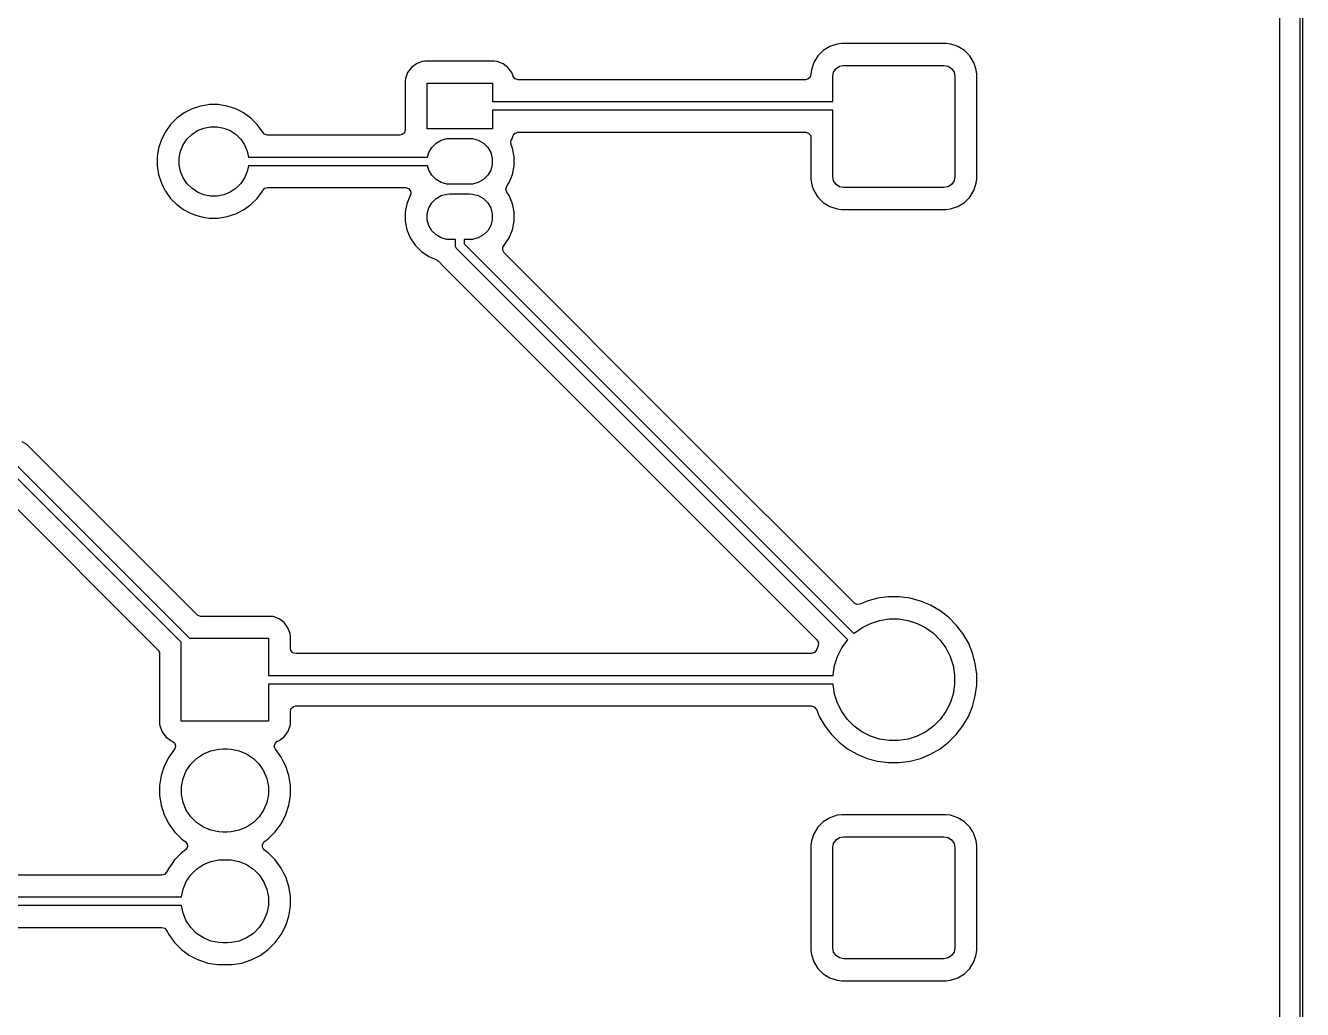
# Model space of a CAD drawing. Extents: x 4.07 to 10.8, y -5 to -0.8.
# Drawn here: x 9.648 to 10.801, y -4.034 to -3.145 of the extents above; entities that cross this region are included whole.
import ezdxf

# ---------------------------------------------------------------- set-up
doc = ezdxf.new("R2010")
doc.units = 0
doc.header["$MEASUREMENT"] = 0
doc.layers.add('BLACK', color=7, linetype='CONTINUOUS')

msp = doc.modelspace()

# ---------------------------------------------------------------- linework, layer by layer
at = {"layer": 'BLACK', "linetype": 'CONTINUOUS'}
for p, q in [((10.799, -4.999), (10.799, -0.801)), ((10.801, -0.8), (10.801, -5)), ((10.7803, -0.8246), (10.7803, -4.9754)), ((10.3683, -3.1679), (10.3634, -3.1728)), ((10.3742, -3.1643), (10.3683, -3.1679)), ((10.3683, -3.1679), (10.3683, -3.1679)), ((10.3807, -3.1621), (10.3742, -3.1643)), ((10.3742, -3.1643), (10.3742, -3.1643)), ((10.3848, -3.1617), (10.3807, -3.1621)), ((10.3807, -3.1621), (10.3807, -3.1621)), ((10.4792, -3.1617), (10.3848, -3.1617)), ((10.3848, -3.1617), (10.3848, -3.1617)), ((10.4833, -3.1621), (10.4792, -3.1617)), ((10.4792, -3.1617), (10.4792, -3.1617)), ((10.4866, -3.1632), (10.4833, -3.1621)), ((10.4833, -3.1621), (10.4833, -3.1621)), ((10.4898, -3.1643), (10.4866, -3.1632)), ((10.4957, -3.1679), (10.4898, -3.1643)), ((10.4898, -3.1643), (10.4898, -3.1643)), ((10.5006, -3.1728), (10.4957, -3.1679)), ((10.4957, -3.1679), (10.4957, -3.1679)), ((10.0009, -3.1799), (9.9964, -3.1833)), ((10.0062, -3.1779), (10.0009, -3.1799)), ((10.0009, -3.1799), (10.0009, -3.1799)), ((10.0086, -3.1776), (10.0062, -3.1779)), ((10.0714, -3.1776), (10.0086, -3.1776)), ((10.0086, -3.1776), (10.0086, -3.1776)), ((10.0738, -3.1779), (10.0714, -3.1776)), ((10.0714, -3.1776), (10.0714, -3.1776)), ((10.0714, -3.1776), (10.0714, -3.1776)), ((10.0714, -3.1776), (10.0714, -3.1776)), ((10.0791, -3.1799), (10.0738, -3.1779)), ((10.0738, -3.1779), (10.0738, -3.1779)), ((10.0836, -3.1833), (10.0791, -3.1799)), ((10.0791, -3.1799), (10.0791, -3.1799)), ((10.3598, -3.1787), (10.3576, -3.1853)), ((10.3634, -3.1728), (10.3598, -3.1787)), ((10.3598, -3.1787), (10.3598, -3.1787)), ((10.3634, -3.1728), (10.3634, -3.1728)), ((10.3798, -3.1843), (10.383, -3.1822)), ((10.383, -3.1822), (10.3867, -3.1814)), ((10.3867, -3.1814), (10.4773, -3.1814)), ((10.4773, -3.1814), (10.481, -3.1822)), ((10.481, -3.1822), (10.4842, -3.1843)), ((10.504, -3.1784), (10.5006, -3.1728)), ((10.5006, -3.1728), (10.5006, -3.1728)), ((10.5042, -3.1787), (10.504, -3.1784)), ((10.5064, -3.1853), (10.5042, -3.1787)), ((9.991, -3.1931), (9.9908, -3.1954)), ((9.993, -3.1878), (9.991, -3.1931)), ((9.9964, -3.1833), (9.993, -3.1878)), ((9.993, -3.1878), (9.993, -3.1878)), ((9.9964, -3.1833), (9.9964, -3.1833)), ((10.087, -3.1878), (10.0836, -3.1833)), ((10.0836, -3.1833), (10.0836, -3.1833)), ((10.0883, -3.1912), (10.087, -3.1878)), ((10.087, -3.1878), (10.087, -3.1878)), ((10.0884, -3.1915), (10.0883, -3.1912)), ((10.0902, -3.1936), (10.0884, -3.1915)), ((10.0928, -3.1944), (10.0902, -3.1936)), ((10.3564, -3.1921), (10.3543, -3.1939)), ((10.3572, -3.1895), (10.3564, -3.1921)), ((10.3576, -3.1853), (10.3572, -3.1893)), ((10.3572, -3.1893), (10.3572, -3.1895)), ((10.3576, -3.1853), (10.3576, -3.1853)), ((10.3769, -3.1913), (10.3776, -3.1875)), ((10.3769, -3.2141), (10.3769, -3.1913)), ((10.3776, -3.1875), (10.3798, -3.1843)), ((10.4842, -3.1843), (10.4864, -3.1875)), ((10.4864, -3.1875), (10.4871, -3.1913)), ((10.4871, -3.1913), (10.4871, -3.2818)), ((10.5068, -3.1893), (10.5064, -3.1853)), ((10.5068, -3.2838), (10.5068, -3.1893)), ((9.9908, -3.1954), (9.9908, -3.1954)), ((9.9908, -3.1954), (9.9908, -3.2395)), ((10.0105, -3.2387), (10.0105, -3.1973)), ((10.0105, -3.1973), (10.0695, -3.1973)), ((10.0695, -3.1973), (10.0695, -3.2141)), ((10.3523, -3.1944), (10.0928, -3.1944)), ((10.3543, -3.1939), (10.3523, -3.1944)), ((9.813, -3.217), (9.806, -3.2181)), ((9.814, -3.2168), (9.813, -3.217)), ((9.822, -3.2168), (9.814, -3.2168)), ((9.8231, -3.217), (9.822, -3.2168)), ((9.83, -3.2181), (9.8231, -3.217)), ((10.0695, -3.2141), (10.3769, -3.2141)), ((9.7912, -3.2242), (9.7846, -3.2289)), ((9.7983, -3.2206), (9.7912, -3.2242)), ((9.806, -3.2181), (9.7983, -3.2206)), ((9.8377, -3.2206), (9.83, -3.2181)), ((9.8426, -3.2231), (9.8377, -3.2206)), ((9.8448, -3.2242), (9.8426, -3.2231)), ((9.8514, -3.2289), (9.8448, -3.2242)), ((9.8448, -3.2242), (9.8448, -3.2242)), ((9.8448, -3.2242), (9.8448, -3.2242)), ((10.3769, -3.2219), (10.0695, -3.2219)), ((10.0695, -3.2219), (10.0695, -3.2387)), ((10.3769, -3.2818), (10.3769, -3.2219)), ((9.7789, -3.2346), (9.7742, -3.2412)), ((9.7846, -3.2289), (9.7789, -3.2346)), ((9.8032, -3.2402), (9.8089, -3.2379)), ((9.8089, -3.2379), (9.8149, -3.2367)), ((9.8149, -3.2367), (9.8211, -3.2367)), ((9.8211, -3.2367), (9.8271, -3.2379)), ((9.8271, -3.2379), (9.8328, -3.2402)), ((9.8571, -3.2346), (9.8514, -3.2289)), ((9.8618, -3.2412), (9.8571, -3.2346)), ((9.9908, -3.2395), (9.99, -3.2421)), ((10.0695, -3.2387), (10.0105, -3.2387)), ((9.7706, -3.2483), (9.7681, -3.256)), ((9.7742, -3.2412), (9.7706, -3.2483)), ((9.7902, -3.2532), (9.7937, -3.248)), ((9.7937, -3.248), (9.798, -3.2437)), ((9.798, -3.2437), (9.8032, -3.2402)), ((9.8328, -3.2402), (9.838, -3.2437)), ((9.838, -3.2437), (9.8423, -3.248)), ((9.8423, -3.248), (9.8458, -3.2532)), ((9.862, -3.2417), (9.8618, -3.2412)), ((9.8618, -3.2412), (9.8618, -3.2412)), ((9.8618, -3.2412), (9.8618, -3.2412)), ((9.8621, -3.2417), (9.862, -3.2417)), ((9.8638, -3.2436), (9.8621, -3.2417)), ((9.8664, -3.2444), (9.8638, -3.2436)), ((9.9859, -3.2444), (9.8664, -3.2444)), ((9.9879, -3.2439), (9.9859, -3.2444)), ((9.99, -3.2421), (9.9879, -3.2439)), ((10.0186, -3.2516), (10.0232, -3.2489)), ((10.0232, -3.2489), (10.0284, -3.2475)), ((10.0284, -3.2475), (10.0311, -3.2473)), ((10.0311, -3.2473), (10.0489, -3.2473)), ((10.0489, -3.2473), (10.0516, -3.2475)), ((10.0516, -3.2475), (10.0568, -3.2489)), ((10.0568, -3.2489), (10.0614, -3.2516)), ((10.0861, -3.2503), (10.0864, -3.2493)), ((10.0864, -3.253), (10.0861, -3.2503)), ((10.0864, -3.2493), (10.0866, -3.2487)), ((10.0866, -3.2487), (10.087, -3.2482)), ((10.087, -3.2482), (10.0883, -3.2447)), ((10.0883, -3.2446), (10.0891, -3.2436)), ((10.0883, -3.2447), (10.0883, -3.2446)), ((10.0891, -3.2436), (10.0899, -3.2426)), ((10.0899, -3.2426), (10.09, -3.2426)), ((10.09, -3.2426), (10.0901, -3.2425)), ((10.0901, -3.2425), (10.0913, -3.2421)), ((10.0913, -3.2421), (10.0925, -3.2417)), ((10.0925, -3.2417), (10.0927, -3.2416)), ((10.0927, -3.2416), (10.0927, -3.2416)), ((10.0927, -3.2416), (10.0927, -3.2416)), ((10.0927, -3.2416), (10.0928, -3.2416)), ((10.0928, -3.2416), (10.3523, -3.2416)), ((10.3523, -3.2416), (10.3549, -3.2424)), ((10.3549, -3.2424), (10.3567, -3.2445)), ((10.3567, -3.2445), (10.3572, -3.2465)), ((10.3572, -3.2465), (10.3572, -3.2838)), ((9.7681, -3.256), (9.7668, -3.264)), ((9.7867, -3.2649), (9.7879, -3.2589)), ((9.7879, -3.2589), (9.7902, -3.2532)), ((9.8458, -3.2532), (9.8481, -3.2589)), ((9.8481, -3.2589), (9.8492, -3.2641)), ((10.011, -3.2641), (10.012, -3.2601)), ((10.012, -3.2601), (10.0147, -3.2554)), ((10.0147, -3.2554), (10.0186, -3.2516)), ((10.0614, -3.2516), (10.0653, -3.2554)), ((10.0653, -3.2554), (10.068, -3.2601)), ((10.068, -3.2601), (10.0694, -3.2653)), ((10.0877, -3.2562), (10.0864, -3.253)), ((10.0892, -3.264), (10.0877, -3.2562)), ((9.7668, -3.264), (9.7668, -3.272)), ((9.7668, -3.272), (9.7681, -3.28)), ((9.7867, -3.2711), (9.7867, -3.2649)), ((9.7879, -3.2771), (9.7867, -3.2711)), ((9.8492, -3.2719), (9.8481, -3.2771)), ((9.8492, -3.2641), (10.011, -3.2641)), ((10.011, -3.2719), (9.8492, -3.2719)), ((10.012, -3.2759), (10.011, -3.2719)), ((10.0694, -3.2707), (10.068, -3.2759)), ((10.0694, -3.2653), (10.0694, -3.2707)), ((10.0877, -3.2798), (10.0892, -3.272)), ((10.0892, -3.272), (10.0892, -3.264)), ((9.7681, -3.28), (9.7706, -3.2877)), ((9.7902, -3.2828), (9.7879, -3.2771)), ((9.7937, -3.288), (9.7902, -3.2828)), ((9.8458, -3.2828), (9.8423, -3.288)), ((9.8481, -3.2771), (9.8458, -3.2828)), ((10.0147, -3.2806), (10.012, -3.2759)), ((10.0186, -3.2844), (10.0147, -3.2806)), ((10.0232, -3.2871), (10.0186, -3.2844)), ((10.0614, -3.2844), (10.0568, -3.2871)), ((10.0653, -3.2806), (10.0614, -3.2844)), ((10.068, -3.2759), (10.0653, -3.2806)), ((10.0846, -3.2871), (10.0877, -3.2798)), ((10.3572, -3.2838), (10.3576, -3.2878)), ((10.3776, -3.2856), (10.3769, -3.2818)), ((10.3798, -3.2888), (10.3776, -3.2856)), ((10.4864, -3.2856), (10.4842, -3.2888)), ((10.4871, -3.2818), (10.4864, -3.2856)), ((10.5064, -3.2878), (10.5068, -3.2838)), ((9.7706, -3.2877), (9.7719, -3.2903)), ((9.7719, -3.2903), (9.774, -3.2945)), ((9.774, -3.2945), (9.7742, -3.2948)), ((9.7742, -3.2948), (9.7789, -3.3014)), ((9.798, -3.2923), (9.7937, -3.288)), ((9.8032, -3.2958), (9.798, -3.2923)), ((9.8089, -3.2981), (9.8032, -3.2958)), ((9.8328, -3.2958), (9.8271, -3.2981)), ((9.838, -3.2923), (9.8328, -3.2958)), ((9.8423, -3.288), (9.838, -3.2923)), ((9.8571, -3.3014), (9.8618, -3.2948)), ((9.8618, -3.2948), (9.8621, -3.2943)), ((9.8618, -3.2948), (9.8618, -3.2948)), ((9.8618, -3.2948), (9.8618, -3.2948)), ((9.8621, -3.2943), (9.8639, -3.2923)), ((9.8639, -3.2923), (9.8664, -3.2916)), ((9.8664, -3.2916), (9.9911, -3.2916)), ((9.9911, -3.2916), (9.9937, -3.2924)), ((9.9937, -3.2924), (9.9955, -3.2945)), ((9.9959, -3.2972), (9.9954, -3.2987)), ((9.9955, -3.2945), (9.9959, -3.2972)), ((10.0284, -3.2885), (10.0232, -3.2871)), ((10.0232, -3.2989), (10.0284, -3.2975)), ((10.0311, -3.2887), (10.0284, -3.2885)), ((10.0284, -3.2975), (10.0311, -3.2973)), ((10.0489, -3.2887), (10.0311, -3.2887)), ((10.0311, -3.2973), (10.0489, -3.2973)), ((10.0516, -3.2885), (10.0489, -3.2887)), ((10.0489, -3.2973), (10.0516, -3.2975)), ((10.0568, -3.2871), (10.0516, -3.2885)), ((10.0516, -3.2975), (10.0568, -3.2989)), ((10.0817, -3.2931), (10.0824, -3.2904)), ((10.0825, -3.2957), (10.0817, -3.2931)), ((10.0824, -3.2904), (10.0825, -3.2903)), ((10.0825, -3.2903), (10.0846, -3.2871)), ((10.0846, -3.2989), (10.0825, -3.2957)), ((10.3576, -3.2878), (10.3576, -3.2878)), ((10.3576, -3.2878), (10.3584, -3.2903)), ((10.3584, -3.2903), (10.3598, -3.2944)), ((10.3598, -3.2944), (10.3598, -3.2944)), ((10.3598, -3.2944), (10.3634, -3.3003)), ((10.383, -3.2909), (10.3798, -3.2888)), ((10.3867, -3.2917), (10.383, -3.2909)), ((10.4773, -3.2917), (10.3867, -3.2917)), ((10.481, -3.2909), (10.4773, -3.2917)), ((10.4842, -3.2888), (10.481, -3.2909)), ((10.5006, -3.3003), (10.5042, -3.2944)), ((10.5042, -3.2944), (10.5064, -3.2878)), ((9.7789, -3.3014), (9.7846, -3.3071)), ((9.7846, -3.3071), (9.7906, -3.3114)), ((9.8149, -3.2993), (9.8089, -3.2981)), ((9.8211, -3.2993), (9.8149, -3.2993)), ((9.8271, -3.2981), (9.8211, -3.2993)), ((9.8448, -3.3118), (9.849, -3.3088)), ((9.849, -3.3088), (9.8514, -3.3071)), ((9.8514, -3.3071), (9.8571, -3.3014)), ((9.8514, -3.3071), (9.8514, -3.3071)), ((9.8514, -3.3071), (9.8514, -3.3071)), ((9.8571, -3.3014), (9.8571, -3.3014)), ((9.8571, -3.3014), (9.8571, -3.3014)), ((9.9923, -3.3062), (9.9908, -3.314)), ((9.9954, -3.2989), (9.9923, -3.3062)), ((9.9923, -3.3062), (9.9923, -3.3062)), ((9.9954, -3.2987), (9.9955, -3.2987)), ((9.9955, -3.2987), (9.9954, -3.2988)), ((9.9954, -3.2988), (9.9954, -3.2988)), ((9.9954, -3.2988), (9.9954, -3.2989)), ((10.012, -3.3101), (10.0147, -3.3054)), ((10.0147, -3.3054), (10.0186, -3.3016)), ((10.0186, -3.3016), (10.0232, -3.2989)), ((10.0568, -3.2989), (10.0614, -3.3016)), ((10.0614, -3.3016), (10.0653, -3.3054)), ((10.0653, -3.3054), (10.068, -3.3101)), ((10.0852, -3.3002), (10.0846, -3.2989)), ((10.0846, -3.2989), (10.0846, -3.2989)), ((10.0877, -3.3062), (10.0852, -3.3002)), ((10.0892, -3.314), (10.0877, -3.3062)), ((10.3634, -3.3003), (10.3634, -3.3003)), ((10.3634, -3.3003), (10.3683, -3.3052)), ((10.3683, -3.3052), (10.3683, -3.3052)), ((10.3683, -3.3052), (10.3742, -3.3088)), ((10.3742, -3.3088), (10.3742, -3.3088)), ((10.3742, -3.3088), (10.3742, -3.3088)), ((10.3742, -3.3088), (10.3807, -3.311)), ((10.4833, -3.311), (10.4898, -3.3088)), ((10.4898, -3.3088), (10.4957, -3.3052)), ((10.4957, -3.3052), (10.5006, -3.3003)), ((9.7906, -3.3114), (9.7912, -3.3118)), ((9.7912, -3.3118), (9.7957, -3.3141)), ((9.7957, -3.3141), (9.7983, -3.3154)), ((9.7983, -3.3154), (9.7983, -3.3154)), ((9.7983, -3.3154), (9.7983, -3.3154)), ((9.7983, -3.3154), (9.8025, -3.3168)), ((9.8025, -3.3168), (9.806, -3.3179)), ((9.806, -3.3179), (9.81, -3.3186)), ((9.81, -3.3186), (9.814, -3.3192)), ((9.814, -3.3192), (9.814, -3.3192)), ((9.814, -3.3192), (9.822, -3.3192)), ((9.822, -3.3192), (9.83, -3.3179)), ((9.822, -3.3192), (9.822, -3.3192)), ((9.83, -3.3179), (9.8377, -3.3154)), ((9.8377, -3.3154), (9.8448, -3.3118)), ((9.9908, -3.314), (9.9908, -3.322)), ((10.0106, -3.3153), (10.012, -3.3101)), ((10.0106, -3.3207), (10.0106, -3.3153)), ((10.012, -3.3259), (10.0106, -3.3207)), ((10.068, -3.3101), (10.0694, -3.3153)), ((10.0694, -3.3207), (10.068, -3.3259)), ((10.0694, -3.3153), (10.0694, -3.3207)), ((10.0892, -3.322), (10.0892, -3.314)), ((10.3807, -3.311), (10.3848, -3.3114)), ((10.3848, -3.3114), (10.3848, -3.3114)), ((10.3848, -3.3114), (10.4792, -3.3114)), ((10.4792, -3.3114), (10.4833, -3.311)), ((10.4792, -3.3114), (10.4792, -3.3114)), ((9.9908, -3.322), (9.9923, -3.3298)), ((9.9923, -3.3298), (9.9923, -3.3298)), ((9.9923, -3.3298), (9.9954, -3.3371)), ((10.0147, -3.3306), (10.012, -3.3259)), ((10.0186, -3.3344), (10.0147, -3.3306)), ((10.0653, -3.3306), (10.0614, -3.3344)), ((10.068, -3.3259), (10.0653, -3.3306)), ((10.0846, -3.3371), (10.0877, -3.3298)), ((10.0877, -3.3298), (10.0892, -3.322)), ((9.9954, -3.3371), (9.9954, -3.3371)), ((9.9954, -3.3371), (9.9998, -3.3437)), ((9.9998, -3.3437), (10.0054, -3.3494)), ((10.0232, -3.3371), (10.0186, -3.3344)), ((10.0284, -3.3385), (10.0232, -3.3371)), ((10.0311, -3.3387), (10.0284, -3.3385)), ((10.0361, -3.3387), (10.0311, -3.3387)), ((10.0361, -3.344), (10.0361, -3.3387)), ((10.0489, -3.3387), (10.0439, -3.3387)), ((10.0439, -3.3387), (10.0439, -3.3424)), ((10.0439, -3.3424), (10.3959, -3.6944)), ((10.0516, -3.3385), (10.0489, -3.3387)), ((10.0568, -3.3371), (10.0516, -3.3385)), ((10.0614, -3.3344), (10.0568, -3.3371)), ((10.0801, -3.3438), (10.0802, -3.3437)), ((10.0801, -3.3439), (10.0801, -3.3438)), ((10.0802, -3.3437), (10.0846, -3.3371)), ((10.0054, -3.3494), (10.012, -3.3538)), ((10.012, -3.3538), (10.012, -3.3538)), ((10.012, -3.3538), (10.012, -3.3538)), ((10.012, -3.3538), (10.0188, -3.3566)), ((10.0361, -3.3448), (10.0361, -3.344)), ((10.0367, -3.3462), (10.0361, -3.3448)), ((10.0372, -3.3468), (10.0367, -3.3462)), ((10.3904, -3.6999), (10.0372, -3.3468)), ((10.0788, -3.3483), (10.079, -3.3456)), ((10.0801, -3.3507), (10.0788, -3.3483)), ((10.079, -3.3456), (10.0801, -3.3439)), ((10.0801, -3.3439), (10.0801, -3.3439)), ((10.0801, -3.3439), (10.0801, -3.3439)), ((10.2385, -3.5091), (10.0801, -3.3507)), ((10.0188, -3.3566), (10.0204, -3.3577)), ((10.0204, -3.3577), (10.0209, -3.3581)), ((10.0209, -3.3581), (10.0211, -3.3585)), ((10.0211, -3.3585), (10.0255, -3.3629)), ((10.0255, -3.3629), (10.0255, -3.3629)), ((10.0255, -3.3629), (10.0258, -3.3632)), ((10.0258, -3.3632), (10.3626, -3.7001)), ((10.3961, -3.6666), (10.2385, -3.5091)), ((9.6491, -3.5236), (9.6449, -3.5212)), ((9.6538, -3.5283), (9.6491, -3.5236)), ((9.6491, -3.5236), (9.6491, -3.5236)), ((9.6373, -3.5398), (9.7961, -3.6985)), ((9.8028, -3.6774), (9.6538, -3.5283)), ((9.6538, -3.5283), (9.6538, -3.5283)), ((9.7886, -3.7022), (9.6329, -3.5465)), ((9.6262, -3.5676), (9.7675, -3.7089)), ((10.3962, -3.6668), (10.3961, -3.6666)), ((10.4079, -3.665), (10.4014, -3.6677)), ((10.4174, -3.6625), (10.4079, -3.665)), ((10.4271, -3.6612), (10.4174, -3.6625)), ((10.4369, -3.6612), (10.4271, -3.6612)), ((10.4271, -3.6612), (10.4271, -3.6612)), ((10.4271, -3.6612), (10.4271, -3.6612)), ((10.4466, -3.6625), (10.4369, -3.6612)), ((10.4369, -3.6612), (10.4369, -3.6612)), ((10.4369, -3.6612), (10.4369, -3.6612)), ((10.4561, -3.665), (10.4466, -3.6625)), ((10.4652, -3.6687), (10.4561, -3.665)), ((9.8036, -3.678), (9.8028, -3.6774)), ((9.8063, -3.6788), (9.8036, -3.678)), ((10.3987, -3.668), (10.3962, -3.6668)), ((10.4014, -3.6677), (10.3987, -3.668)), ((10.4737, -3.6737), (10.4652, -3.6687)), ((10.4652, -3.6687), (10.4652, -3.6687)), ((10.4814, -3.6796), (10.4737, -3.6737)), ((9.8693, -3.6788), (9.8063, -3.6788)), ((9.8716, -3.679), (9.8693, -3.6788)), ((9.8693, -3.6788), (9.8693, -3.6788)), ((9.8693, -3.6788), (9.8693, -3.6788)), ((9.8693, -3.6788), (9.8693, -3.6788)), ((9.8769, -3.681), (9.8716, -3.679)), ((9.8716, -3.679), (9.8716, -3.679)), ((9.8814, -3.6844), (9.8769, -3.681)), ((9.8769, -3.681), (9.8769, -3.681)), ((9.8848, -3.689), (9.8814, -3.6844)), ((9.8814, -3.6844), (9.8814, -3.6844)), ((9.8868, -3.6943), (9.8848, -3.689)), ((9.8848, -3.689), (9.8848, -3.689)), ((10.3962, -3.6941), (10.4032, -3.689)), ((10.4032, -3.689), (10.4109, -3.6851)), ((10.4109, -3.6851), (10.4191, -3.6824)), ((10.4191, -3.6824), (10.4277, -3.6811)), ((10.4277, -3.6811), (10.4363, -3.6811)), ((10.4363, -3.6811), (10.4449, -3.6824)), ((10.4449, -3.6824), (10.4531, -3.6851)), ((10.4531, -3.6851), (10.4608, -3.689)), ((10.4608, -3.689), (10.4678, -3.6941)), ((10.4884, -3.6866), (10.4814, -3.6796)), ((10.4814, -3.6796), (10.4814, -3.6796)), ((10.4887, -3.6869), (10.4884, -3.6866)), ((10.4884, -3.6866), (10.4884, -3.6866)), ((10.4943, -3.6943), (10.4887, -3.6869)), ((9.7961, -3.6985), (9.8674, -3.6985)), ((9.8674, -3.6985), (9.8674, -3.7321)), ((9.8871, -3.6966), (9.8868, -3.6943)), ((9.8871, -3.7075), (9.8871, -3.6966)), ((9.8871, -3.6966), (9.8871, -3.6966)), ((10.3626, -3.7001), (10.364, -3.7025)), ((10.385, -3.7072), (10.3901, -3.7002)), ((10.3901, -3.7002), (10.3904, -3.6999)), ((10.3959, -3.6944), (10.3962, -3.6941)), ((10.4678, -3.6941), (10.4739, -3.7002)), ((10.4739, -3.7002), (10.479, -3.7072)), ((10.4993, -3.7028), (10.4943, -3.6943)), ((9.7675, -3.7089), (9.7688, -3.7113)), ((9.7688, -3.7113), (9.7689, -3.7124)), ((9.7689, -3.7124), (9.7689, -3.7754)), ((9.7886, -3.7735), (9.7886, -3.7022)), ((9.8875, -3.7095), (9.8871, -3.7075)), ((9.8893, -3.7116), (9.8875, -3.7095)), ((9.892, -3.7124), (9.8893, -3.7116)), ((10.3575, -3.7124), (9.892, -3.7124)), ((10.3577, -3.7124), (10.3575, -3.7124)), ((10.3603, -3.7115), (10.3577, -3.7124)), ((10.3621, -3.7093), (10.3603, -3.7115)), ((10.3622, -3.7089), (10.3621, -3.7093)), ((10.3637, -3.7054), (10.3622, -3.7089)), ((10.3638, -3.7052), (10.3637, -3.7054)), ((10.364, -3.7025), (10.3638, -3.7052)), ((10.3811, -3.7149), (10.385, -3.7072)), ((10.479, -3.7072), (10.4829, -3.7149)), ((10.503, -3.7119), (10.4993, -3.7028)), ((10.5055, -3.7214), (10.503, -3.7119)), ((10.3771, -3.7317), (10.3784, -3.7231)), ((10.3784, -3.7231), (10.3811, -3.7149)), ((10.4829, -3.7149), (10.4856, -3.7231)), ((10.4856, -3.7231), (10.4869, -3.7317)), ((10.5068, -3.7311), (10.5055, -3.7214)), ((9.8674, -3.7321), (10.3771, -3.7321)), ((10.3771, -3.7321), (10.3771, -3.7317)), ((10.4869, -3.7317), (10.4869, -3.7403)), ((10.5068, -3.7409), (10.5068, -3.7311)), ((10.3771, -3.7399), (9.8674, -3.7399)), ((9.8674, -3.7399), (9.8674, -3.7735)), ((10.3771, -3.7403), (10.3771, -3.7399)), ((10.3784, -3.7489), (10.3771, -3.7403)), ((10.4869, -3.7403), (10.4856, -3.7489)), ((10.5055, -3.7506), (10.5068, -3.7409)), ((10.3811, -3.7571), (10.3784, -3.7489)), ((10.385, -3.7648), (10.3811, -3.7571)), ((10.4829, -3.7571), (10.479, -3.7648)), ((10.4856, -3.7489), (10.4829, -3.7571)), ((10.503, -3.7601), (10.5055, -3.7506)), ((9.8871, -3.7645), (9.8878, -3.7619)), ((9.8871, -3.7754), (9.8871, -3.7645)), ((9.8878, -3.7619), (9.8899, -3.7601)), ((9.8899, -3.7601), (9.892, -3.7596)), ((9.892, -3.7596), (10.3575, -3.7596)), ((10.3575, -3.7596), (10.3602, -3.7604)), ((10.3602, -3.7604), (10.362, -3.7625)), ((10.362, -3.7625), (10.3621, -3.7627)), ((10.3621, -3.7627), (10.3647, -3.7692)), ((10.3647, -3.7692), (10.3647, -3.7692)), ((10.3647, -3.7692), (10.3697, -3.7777)), ((10.3901, -3.7718), (10.385, -3.7648)), ((10.479, -3.7648), (10.4739, -3.7718)), ((10.4943, -3.7777), (10.4993, -3.7692)), ((10.4993, -3.7692), (10.503, -3.7601)), ((9.7689, -3.7754), (9.7689, -3.7754)), ((9.7689, -3.7754), (9.7692, -3.7777)), ((9.7692, -3.7777), (9.7712, -3.783)), ((9.8674, -3.7735), (9.7886, -3.7735)), ((9.8848, -3.783), (9.8868, -3.7777)), ((9.8868, -3.7777), (9.8871, -3.7754)), ((10.3697, -3.7777), (10.3756, -3.7854)), ((10.3962, -3.7779), (10.3901, -3.7718)), ((10.4032, -3.783), (10.3962, -3.7779)), ((10.4678, -3.7779), (10.4608, -3.783)), ((10.4739, -3.7718), (10.4678, -3.7779)), ((10.4884, -3.7854), (10.4943, -3.7777)), ((9.7712, -3.783), (9.7712, -3.783)), ((9.7712, -3.783), (9.7746, -3.7876)), ((9.7746, -3.7876), (9.7746, -3.7876)), ((9.7746, -3.7876), (9.7791, -3.791)), ((9.7791, -3.791), (9.7791, -3.791)), ((9.7791, -3.791), (9.7802, -3.7914)), ((9.7802, -3.7914), (9.7824, -3.793)), ((9.7824, -3.793), (9.7834, -3.7956)), ((9.8733, -3.7936), (9.8752, -3.7916)), ((9.8752, -3.7916), (9.8758, -3.7914)), ((9.8758, -3.7914), (9.8769, -3.791)), ((9.8769, -3.791), (9.8814, -3.7876)), ((9.8814, -3.7876), (9.8848, -3.783)), ((10.3756, -3.7854), (10.3756, -3.7854)), ((10.3756, -3.7854), (10.3826, -3.7924)), ((10.3826, -3.7924), (10.3826, -3.7924)), ((10.3826, -3.7924), (10.3903, -3.7983)), ((10.4109, -3.7869), (10.4032, -3.783)), ((10.4191, -3.7896), (10.4109, -3.7869)), ((10.4277, -3.7909), (10.4191, -3.7896)), ((10.4363, -3.7909), (10.4277, -3.7909)), ((10.4449, -3.7896), (10.4363, -3.7909)), ((10.4531, -3.7869), (10.4449, -3.7896)), ((10.4608, -3.783), (10.4531, -3.7869)), ((10.4737, -3.7983), (10.4814, -3.7924)), ((10.4814, -3.7924), (10.4884, -3.7854)), ((9.7824, -3.7988), (9.7772, -3.806)), ((9.7828, -3.7983), (9.7824, -3.7988)), ((9.7834, -3.7956), (9.7828, -3.7983)), ((9.8023, -3.807), (9.8085, -3.8029)), ((9.8085, -3.8029), (9.8152, -3.8001)), ((9.8152, -3.8001), (9.8225, -3.7987)), ((9.8225, -3.7987), (9.8261, -3.7985)), ((9.8261, -3.7985), (9.8299, -3.7985)), ((9.8299, -3.7985), (9.8335, -3.7987)), ((9.8335, -3.7987), (9.8408, -3.8001)), ((9.8408, -3.8001), (9.8475, -3.8029)), ((9.8475, -3.8029), (9.8537, -3.807)), ((9.8726, -3.7962), (9.8733, -3.7936)), ((9.8736, -3.7988), (9.8726, -3.7962)), ((9.8788, -3.806), (9.8736, -3.7988)), ((10.3903, -3.7983), (10.3988, -3.8033)), ((10.3988, -3.8033), (10.3988, -3.8033)), ((10.3988, -3.8033), (10.4022, -3.8046)), ((10.4022, -3.8046), (10.4079, -3.807)), ((10.4561, -3.807), (10.4652, -3.8033)), ((10.4652, -3.8033), (10.4737, -3.7983)), ((9.7731, -3.814), (9.7703, -3.8226)), ((9.7772, -3.806), (9.7731, -3.814)), ((9.7931, -3.8183), (9.7971, -3.8122)), ((9.7971, -3.8122), (9.8023, -3.807)), ((9.8537, -3.807), (9.8589, -3.8122)), ((9.8589, -3.8122), (9.8629, -3.8183)), ((9.8812, -3.8108), (9.8788, -3.806)), ((9.8829, -3.814), (9.8812, -3.8108)), ((9.8857, -3.8226), (9.8829, -3.814)), ((10.4079, -3.807), (10.4174, -3.8095)), ((10.4174, -3.8095), (10.4271, -3.8108)), ((10.4271, -3.8108), (10.4271, -3.8108)), ((10.4271, -3.8108), (10.4369, -3.8108)), ((10.4369, -3.8108), (10.4466, -3.8095)), ((10.4369, -3.8108), (10.4369, -3.8108)), ((10.4466, -3.8095), (10.4561, -3.807)), ((9.7703, -3.8226), (9.7689, -3.8315)), ((9.7703, -3.8226), (9.7703, -3.8226)), ((9.7888, -3.8323), (9.7902, -3.8251)), ((9.7902, -3.8251), (9.7931, -3.8183)), ((9.8629, -3.8183), (9.8658, -3.8251)), ((9.8658, -3.8251), (9.8672, -3.8323)), ((9.8871, -3.8315), (9.8857, -3.8226)), ((9.8857, -3.8226), (9.8857, -3.8226)), ((9.8857, -3.8226), (9.8857, -3.8226)), ((9.7689, -3.8315), (9.7689, -3.8405)), ((9.7888, -3.8397), (9.7888, -3.8323)), ((9.8672, -3.8323), (9.8672, -3.8397)), ((9.8871, -3.8405), (9.8871, -3.8315)), ((9.7689, -3.8405), (9.7703, -3.8494)), ((9.7703, -3.8494), (9.7703, -3.8494)), ((9.7703, -3.8494), (9.7731, -3.858)), ((9.7902, -3.8469), (9.7888, -3.8397)), ((9.7931, -3.8537), (9.7902, -3.8469)), ((9.8658, -3.8469), (9.8629, -3.8537)), ((9.8672, -3.8397), (9.8658, -3.8469)), ((9.883, -3.8577), (9.8857, -3.8494)), ((9.8857, -3.8494), (9.8871, -3.8405)), ((9.8857, -3.8494), (9.8857, -3.8494)), ((9.8857, -3.8494), (9.8857, -3.8494)), ((9.7731, -3.858), (9.7766, -3.8648)), ((9.7971, -3.8598), (9.7931, -3.8537)), ((9.8023, -3.865), (9.7971, -3.8598)), ((9.8589, -3.8598), (9.8537, -3.865)), ((9.8629, -3.8537), (9.8589, -3.8598)), ((9.8788, -3.866), (9.8829, -3.858)), ((9.8829, -3.858), (9.883, -3.8577)), ((10.3742, -3.8606), (10.3683, -3.8642)), ((10.3807, -3.8584), (10.3742, -3.8606)), ((10.3742, -3.8606), (10.3742, -3.8606)), ((10.3848, -3.858), (10.3807, -3.8584)), ((10.3807, -3.8584), (10.3807, -3.8584)), ((10.4792, -3.858), (10.3848, -3.858)), ((10.3848, -3.858), (10.3848, -3.858)), ((10.4833, -3.8584), (10.4792, -3.858)), ((10.4792, -3.858), (10.4792, -3.858)), ((10.4866, -3.8595), (10.4833, -3.8584)), ((10.4833, -3.8584), (10.4833, -3.8584)), ((10.4898, -3.8606), (10.4866, -3.8595)), ((10.4957, -3.8642), (10.4898, -3.8606)), ((10.4898, -3.8606), (10.4898, -3.8606)), ((9.7766, -3.8648), (9.7772, -3.866)), ((9.7772, -3.866), (9.7825, -3.8733)), ((9.7825, -3.8733), (9.7889, -3.8796)), ((9.8085, -3.8691), (9.8023, -3.865)), ((9.8152, -3.8719), (9.8085, -3.8691)), ((9.8225, -3.8733), (9.8152, -3.8719)), ((9.8261, -3.8735), (9.8225, -3.8733)), ((9.8299, -3.8735), (9.8261, -3.8735)), ((9.8335, -3.8733), (9.8299, -3.8735)), ((9.8408, -3.8719), (9.8335, -3.8733)), ((9.8475, -3.8691), (9.8408, -3.8719)), ((9.8537, -3.865), (9.8475, -3.8691)), ((9.8671, -3.8796), (9.8735, -3.8733)), ((9.8735, -3.8733), (9.8788, -3.866)), ((10.3634, -3.8691), (10.3598, -3.875)), ((10.3683, -3.8642), (10.3634, -3.8691)), ((10.3634, -3.8691), (10.3634, -3.8691)), ((10.3683, -3.8642), (10.3683, -3.8642)), ((10.5006, -3.8691), (10.4957, -3.8642)), ((10.4957, -3.8642), (10.4957, -3.8642)), ((10.5032, -3.8733), (10.5006, -3.8691)), ((10.5006, -3.8691), (10.5006, -3.8691)), ((10.5042, -3.875), (10.5032, -3.8733)), ((9.7889, -3.8796), (9.7899, -3.8804)), ((9.7899, -3.8804), (9.7922, -3.8821)), ((9.7922, -3.8821), (9.7939, -3.8842)), ((9.7939, -3.8842), (9.7941, -3.887)), ((9.8618, -3.8856), (9.8619, -3.8853)), ((9.862, -3.8867), (9.8618, -3.8856)), ((9.8618, -3.8856), (9.8618, -3.8856)), ((9.8619, -3.885), (9.8624, -3.8841)), ((9.8619, -3.8853), (9.8619, -3.885)), ((9.8624, -3.8841), (9.8628, -3.883)), ((9.8628, -3.883), (9.8631, -3.8827)), ((9.8631, -3.8827), (9.8632, -3.8826)), ((9.8632, -3.8826), (9.8638, -3.8821)), ((9.8638, -3.8821), (9.8671, -3.8796)), ((10.3576, -3.8816), (10.3572, -3.8856)), ((10.3572, -3.8856), (10.3572, -3.9801)), ((10.3598, -3.875), (10.3576, -3.8816)), ((10.3576, -3.8816), (10.3576, -3.8816)), ((10.3598, -3.875), (10.3598, -3.875)), ((10.3769, -3.8876), (10.3776, -3.8838)), ((10.3776, -3.8838), (10.3798, -3.8806)), ((10.3798, -3.8806), (10.383, -3.8785)), ((10.383, -3.8785), (10.3867, -3.8777)), ((10.3867, -3.8777), (10.4773, -3.8777)), ((10.4773, -3.8777), (10.481, -3.8785)), ((10.481, -3.8785), (10.4842, -3.8806)), ((10.4842, -3.8806), (10.4864, -3.8838)), ((10.4864, -3.8838), (10.4871, -3.8876)), ((10.5064, -3.8816), (10.5042, -3.875)), ((10.5068, -3.8856), (10.5064, -3.8816)), ((10.5068, -3.9801), (10.5068, -3.8856)), ((9.7889, -3.8924), (9.7825, -3.8987)), ((9.7922, -3.8899), (9.7889, -3.8924)), ((9.7928, -3.8894), (9.7922, -3.8899)), ((9.7941, -3.887), (9.7928, -3.8894)), ((9.8621, -3.8878), (9.862, -3.8867)), ((9.8623, -3.888), (9.8621, -3.8878)), ((9.8624, -3.8883), (9.8623, -3.888)), ((9.8631, -3.8891), (9.8624, -3.8883)), ((9.8638, -3.8899), (9.8631, -3.8891)), ((9.8671, -3.8924), (9.8638, -3.8899)), ((9.8735, -3.8987), (9.8671, -3.8924)), ((10.3769, -3.9781), (10.3769, -3.8876)), ((10.4871, -3.8876), (10.4871, -3.9781)), ((9.7772, -3.906), (9.7753, -3.9097)), ((9.7802, -3.9019), (9.7772, -3.906)), ((9.7825, -3.8987), (9.7802, -3.9019)), ((9.7825, -3.8987), (9.7825, -3.8987)), ((9.7825, -3.8987), (9.7825, -3.8987)), ((9.7971, -3.9122), (9.8023, -3.907)), ((9.8023, -3.907), (9.8085, -3.9029)), ((9.8085, -3.9029), (9.8152, -3.9001)), ((9.8152, -3.9001), (9.8225, -3.8987)), ((9.8225, -3.8987), (9.8261, -3.8985)), ((9.8261, -3.8985), (9.8299, -3.8985)), ((9.8299, -3.8985), (9.8335, -3.8987)), ((9.8335, -3.8987), (9.8408, -3.9001)), ((9.8408, -3.9001), (9.8475, -3.9029)), ((9.8475, -3.9029), (9.8537, -3.907)), ((9.8537, -3.907), (9.8589, -3.9122)), ((9.8788, -3.906), (9.8735, -3.8987)), ((9.8806, -3.9096), (9.8788, -3.906)), ((9.771, -3.9124), (9.5655, -3.9124)), ((9.7734, -3.9117), (9.771, -3.9124)), ((9.7753, -3.9097), (9.7734, -3.9117)), ((9.7902, -3.9251), (9.7931, -3.9183)), ((9.7931, -3.9183), (9.7971, -3.9122)), ((9.8589, -3.9122), (9.8629, -3.9183)), ((9.8629, -3.9183), (9.8658, -3.9251)), ((9.8829, -3.914), (9.8806, -3.9096)), ((9.8857, -3.9226), (9.8829, -3.914)), ((9.7889, -3.9321), (9.7902, -3.9251)), ((9.8658, -3.9251), (9.8672, -3.9323)), ((9.8871, -3.9315), (9.8857, -3.9226)), ((9.8857, -3.9226), (9.8857, -3.9226)), ((9.8857, -3.9226), (9.8857, -3.9226)), ((9.8871, -3.9405), (9.8871, -3.9315)), ((9.5415, -3.9321), (9.7889, -3.9321)), ((9.7889, -3.9399), (9.5415, -3.9399)), ((9.7902, -3.9469), (9.7889, -3.9399)), ((9.8672, -3.9397), (9.8658, -3.9469)), ((9.8672, -3.9323), (9.8672, -3.9397)), ((9.8857, -3.9494), (9.8871, -3.9405)), ((9.7931, -3.9537), (9.7902, -3.9469)), ((9.7971, -3.9598), (9.7931, -3.9537)), ((9.8629, -3.9537), (9.8589, -3.9598)), ((9.8658, -3.9469), (9.8629, -3.9537)), ((9.8835, -3.9561), (9.8857, -3.9494)), ((9.8857, -3.9494), (9.8857, -3.9494)), ((9.8857, -3.9494), (9.8857, -3.9494)), ((9.5657, -3.9596), (9.771, -3.9596)), ((9.771, -3.9596), (9.7736, -3.9604)), ((9.7736, -3.9604), (9.7753, -3.9623)), ((9.7753, -3.9623), (9.7761, -3.9638)), ((9.7761, -3.9638), (9.7772, -3.966)), ((9.7772, -3.966), (9.7825, -3.9733)), ((9.8023, -3.965), (9.7971, -3.9598)), ((9.8085, -3.9691), (9.8023, -3.965)), ((9.8537, -3.965), (9.8475, -3.9691)), ((9.8589, -3.9598), (9.8537, -3.965)), ((9.8735, -3.9733), (9.8788, -3.966)), ((9.8788, -3.966), (9.8829, -3.958)), ((9.8829, -3.958), (9.8835, -3.9561)), ((9.7825, -3.9733), (9.7889, -3.9796)), ((9.8152, -3.9719), (9.8085, -3.9691)), ((9.8225, -3.9733), (9.8152, -3.9719)), ((9.8261, -3.9735), (9.8225, -3.9733)), ((9.8299, -3.9735), (9.8261, -3.9735)), ((9.8335, -3.9733), (9.8299, -3.9735)), ((9.8408, -3.9719), (9.8335, -3.9733)), ((9.8475, -3.9691), (9.8408, -3.9719)), ((9.8671, -3.9796), (9.8735, -3.9733)), ((9.7889, -3.9796), (9.7961, -3.9849)), ((9.7961, -3.9849), (9.8014, -3.9876)), ((9.8014, -3.9876), (9.8042, -3.989)), ((9.8042, -3.989), (9.8127, -3.9918)), ((9.8433, -3.9918), (9.8518, -3.989)), ((9.8518, -3.989), (9.8599, -3.9849)), ((9.8518, -3.989), (9.8518, -3.989)), ((9.8518, -3.989), (9.8518, -3.989)), ((9.8599, -3.9849), (9.8671, -3.9796)), ((10.3572, -3.9801), (10.3576, -3.9841)), ((10.3576, -3.9841), (10.3576, -3.9841)), ((10.3576, -3.9841), (10.3579, -3.9849)), ((10.3579, -3.9849), (10.3598, -3.9907)), ((10.3776, -3.9819), (10.3769, -3.9781)), ((10.3798, -3.9851), (10.3776, -3.9819)), ((10.383, -3.9872), (10.3798, -3.9851)), ((10.3867, -3.988), (10.383, -3.9872)), ((10.4773, -3.988), (10.3867, -3.988)), ((10.481, -3.9872), (10.4773, -3.988)), ((10.4842, -3.9851), (10.481, -3.9872)), ((10.4864, -3.9819), (10.4842, -3.9851)), ((10.4871, -3.9781), (10.4864, -3.9819)), ((10.5042, -3.9907), (10.5064, -3.9841)), ((10.5064, -3.9841), (10.5068, -3.9801)), ((9.8127, -3.9918), (9.8127, -3.9918)), ((9.8127, -3.9918), (9.8127, -3.9918)), ((9.8127, -3.9918), (9.8216, -3.9932)), ((9.8216, -3.9932), (9.8216, -3.9932)), ((9.8216, -3.9932), (9.8344, -3.9932)), ((9.8344, -3.9932), (9.8433, -3.9918)), ((9.8344, -3.9932), (9.8344, -3.9932)), ((9.8433, -3.9918), (9.8433, -3.9918)), ((9.8433, -3.9918), (9.8433, -3.9918)), ((10.3598, -3.9907), (10.3598, -3.9907)), ((10.3598, -3.9907), (10.3634, -3.9966)), ((10.3634, -3.9966), (10.3634, -3.9966)), ((10.3634, -3.9966), (10.3683, -4.0015)), ((10.4957, -4.0015), (10.5006, -3.9966)), ((10.5006, -3.9966), (10.5042, -3.9907)), ((10.3683, -4.0015), (10.3683, -4.0015)), ((10.3683, -4.0015), (10.3742, -4.0051)), ((10.3742, -4.0051), (10.3742, -4.0051)), ((10.3742, -4.0051), (10.3742, -4.0051)), ((10.3742, -4.0051), (10.3807, -4.0073)), ((10.3807, -4.0073), (10.3848, -4.0077)), ((10.3848, -4.0077), (10.3848, -4.0077)), ((10.3848, -4.0077), (10.4792, -4.0077)), ((10.4792, -4.0077), (10.4833, -4.0073)), ((10.4792, -4.0077), (10.4792, -4.0077)), ((10.4833, -4.0073), (10.4898, -4.0051)), ((10.4898, -4.0051), (10.4957, -4.0015))]:
    msp.add_line(p, q, dxfattribs=at)

doc.saveas('drawing.dxf')
